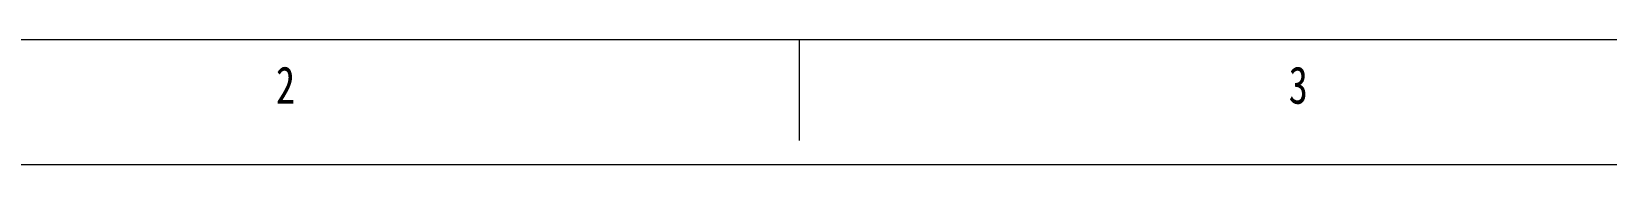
# Model space of a CAD drawing. Header units: millimetres. Extents: x 5 to 415, y 4 to 292.
# Drawn here: x 72.1 to 149.9, y 3.8 to 10 of the extents above; entities that cross this region are included whole.
import ezdxf

# ---------------------------------------------------------------- set-up
doc = ezdxf.new("R2010")
doc.units = ezdxf.units.MM
doc.styles.add('SLDTEXTSTYLE0', font='TXT', dxfattribs={"width": 0.75})

msp = doc.modelspace()

# ---------------------------------------------------------------- linework, layer by layer
at = {"color": 7, "linetype": 'Continuous', "lineweight": 0}
for p, q in [((12.4509, 10), (284.9291, 10)), ((110, 10), (110, 5)), ((5, 3.8068), (415, 3.8068))]:
    msp.add_line(p, q, dxfattribs=at)

# ---------------------------------------------------------------- texts
at = {"color": 7, "linetype": 'Continuous', "lineweight": 0, "char_height": 1.8521, "attachment_point": 1, "style": 'SLDTEXTSTYLE0'}
for s, insert in [('2', (84.1667, 8.668)), ('3', (134.1667, 8.668))]:
    msp.add_mtext(s, dxfattribs=dict(at, insert=insert))

doc.saveas('drawing.dxf')
